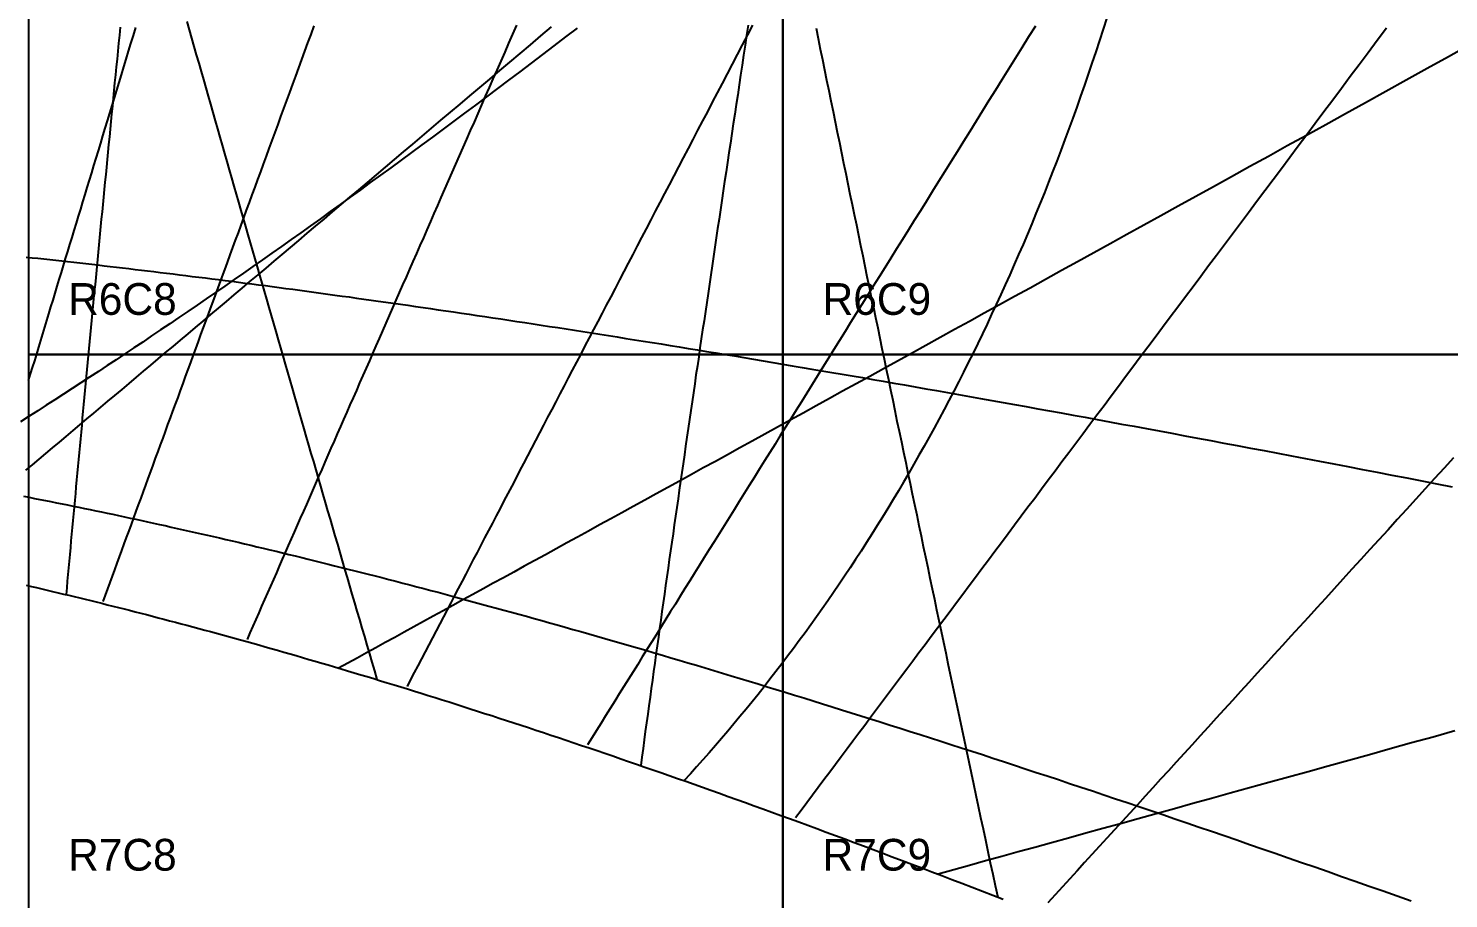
# Model space of a CAD drawing. Header units: millimetres. Extents: x -5707 to 5707, y -4531 to 2800.
# Drawn here: x 950 to 2738, y -2085 to -989 of the extents above; entities that cross this region are included whole.
import ezdxf

# ---------------------------------------------------------------- set-up
doc = ezdxf.new("R2010")
doc.units = ezdxf.units.MM
for name, color, linetype in [('ASR1', 6, 'Continuous'), ('DECL', 30, 'Continuous'), ('FAJR', 4, 'Continuous'), ('HOUR', 7, 'Continuous'), ('HOUR20', 8, 'Continuous'), ('RISE', 3, 'Continuous'), ('SET', 2, 'Continuous'), ('SLABS', 9, 'Continuous'), ('TEMP', 5, 'Continuous')]:
    doc.layers.add(name, color=color, linetype=linetype)

msp = doc.modelspace()

# ---------------------------------------------------------------- linework, layer by layer
at = {"layer": 'ASR1'}
msp.add_lwpolyline([(2307.8, -975.9), (2303.2, -990.2), (2298.6, -1004.5), (2293.9, -1018.7), (2289.2, -1032.8), (2284.5, -1046.8), (2279.7, -1060.7), (2274.9, -1074.6), (2270, -1088.4), (2265, -1102.1), (2260.1, -1115.8), (2255, -1129.3), (2250, -1142.9), (2244.9, -1156.3), (2239.7, -1169.7), (2234.5, -1182.9), (2229.3, -1196.2), (2224, -1209.3), (2218.7, -1222.4), (2213.3, -1235.4), (2207.9, -1248.3), (2202.4, -1261.2), (2196.9, -1274), (2191.3, -1286.7), (2185.7, -1299.4), (2180.1, -1312), (2174.4, -1324.5), (2168.7, -1336.9), (2162.9, -1349.3), (2157.1, -1361.6), (2151.3, -1373.9), (2145.4, -1386), (2139.5, -1398.1), (2133.5, -1410.2), (2127.5, -1422.2), (2121.4, -1434.1), (2115.3, -1445.9), (2109.1, -1457.7), (2102.9, -1469.4), (2096.7, -1481), (2090.4, -1492.6), (2084.1, -1504.1), (2077.8, -1515.5), (2071.4, -1526.9), (2065, -1538.2), (2058.5, -1549.4), (2052, -1560.6), (2045.4, -1571.7), (2038.8, -1582.7), (2032.2, -1593.7), (2025.5, -1604.6), (2018.8, -1615.4), (2012, -1626.2), (2005.2, -1636.9), (1998.4, -1647.5), (1991.5, -1658.1), (1984.6, -1668.6), (1977.7, -1679.1), (1970.7, -1689.4), (1963.6, -1699.7), (1956.6, -1710), (1949.5, -1720.2), (1942.3, -1730.3), (1935.1, -1740.4), (1927.9, -1750.4), (1920.6, -1760.3), (1913.3, -1770.1), (1906, -1779.9), (1898.6, -1789.7), (1891.2, -1799.3), (1883.7, -1809), (1876.3, -1818.5), (1868.7, -1828), (1861.2, -1837.4), (1853.6, -1846.7), (1845.9, -1856), (1838.2, -1865.2), (1830.5, -1874.4), (1822.8, -1883.5), (1815, -1892.5), (1807.2, -1901.5), (1799.3, -1910.4), (1791.4, -1919.2), (1783.5, -1928), (1775.5, -1936.7)], dxfattribs=at)
at = {"layer": 'DECL'}
for points in [[(947.2, -1277.2), (954.6, -1278), (962, -1278.8), (969.4, -1279.6), (976.9, -1280.4), (984.4, -1281.2), (991.9, -1282.1), (999.4, -1282.9), (1007, -1283.7), (1014.6, -1284.6), (1022.2, -1285.5), (1029.9, -1286.3), (1037.6, -1287.2), (1045.3, -1288.1), (1053, -1289), (1060.8, -1289.9), (1068.6, -1290.8), (1076.4, -1291.7), (1084.3, -1292.7), (1092.2, -1293.6), (1100.1, -1294.6), (1108, -1295.5), (1116, -1296.5), (1124, -1297.5), (1132.1, -1298.4), (1140.2, -1299.4), (1148.3, -1300.4), (1156.4, -1301.5), (1164.6, -1302.5), (1172.8, -1303.5), (1181.1, -1304.6), (1189.4, -1305.6), (1197.7, -1306.7), (1206, -1307.7), (1214.4, -1308.8), (1222.9, -1309.9), (1231.3, -1311), (1239.8, -1312.1), (1248.4, -1313.2), (1257, -1314.4), (1265.6, -1315.5), (1274.2, -1316.7), (1282.9, -1317.8), (1291.7, -1319), (1300.5, -1320.2), (1309.3, -1321.4), (1318.2, -1322.6), (1327.1, -1323.8), (1336, -1325), (1345, -1326.3), (1354, -1327.5), (1363.1, -1328.8), (1372.2, -1330.1), (1381.4, -1331.3), (1390.6, -1332.6), (1399.9, -1334), (1409.2, -1335.3), (1418.5, -1336.6), (1427.9, -1338), (1437.4, -1339.3), (1446.9, -1340.7), (1456.5, -1342.1), (1466.1, -1343.5), (1475.7, -1344.9), (1485.4, -1346.3), (1495.2, -1347.8), (1505, -1349.2), (1514.8, -1350.7), (1524.7, -1352.2), (1534.7, -1353.6), (1544.7, -1355.2), (1554.8, -1356.7), (1565, -1358.2), (1575.2, -1359.8), (1585.4, -1361.3), (1595.7, -1362.9), (1606.1, -1364.5), (1616.5, -1366.1), (1627, -1367.7), (1637.6, -1369.4), (1648.2, -1371), (1658.9, -1372.7), (1669.6, -1374.4), (1680.4, -1376.1), (1691.3, -1377.8), (1702.3, -1379.6), (1713.3, -1381.3), (1724.3, -1383.1), (1735.5, -1384.9), (1746.7, -1386.7), (1758, -1388.5), (1769.4, -1390.4), (1780.8, -1392.2), (1792.3, -1394.1), (1803.9, -1396), (1815.6, -1397.9), (1827.3, -1399.9), (1839.1, -1401.8), (1851, -1403.8), (1863, -1405.8), (1875, -1407.8), (1887.2, -1409.9), (1899.4, -1411.9), (1911.7, -1414), (1924.1, -1416.1), (1936.6, -1418.2), (1949.1, -1420.4), (1961.8, -1422.5), (1974.5, -1424.7), (1987.4, -1426.9), (2000.3, -1429.1), (2013.3, -1431.4), (2026.4, -1433.7), (2039.6, -1436), (2053, -1438.3), (2066.4, -1440.6), (2079.9, -1443), (2093.5, -1445.4), (2107.2, -1447.8), (2121, -1450.3), (2135, -1452.8), (2149, -1455.3), (2163.2, -1457.8), (2177.4, -1460.4), (2191.8, -1462.9), (2206.3, -1465.5), (2220.9, -1468.2), (2235.6, -1470.8), (2250.5, -1473.5), (2265.5, -1476.3), (2280.6, -1479), (2295.8, -1481.8), (2311.1, -1484.6), (2326.6, -1487.5), (2342.2, -1490.4), (2357.9, -1493.3), (2373.8, -1496.2), (2389.8, -1499.2), (2406, -1502.2), (2422.3, -1505.3), (2438.7, -1508.3), (2455.3, -1511.4), (2472.1, -1514.6), (2489, -1517.8), (2506, -1521), (2523.2, -1524.3), (2540.6, -1527.6), (2558.1, -1530.9), (2575.8, -1534.3), (2593.6, -1537.7), (2611.6, -1541.2), (2629.8, -1544.7), (2648.2, -1548.2), (2666.8, -1551.8), (2685.5, -1555.4), (2704.4, -1559.1), (2723.5, -1562.8), (2742.8, -1566.6)], [(944, -1578.5), (950.8, -1579.8), (957.7, -1581.1), (964.6, -1582.5), (971.5, -1583.9), (978.4, -1585.2), (985.4, -1586.6), (992.4, -1588), (999.4, -1589.4), (1006.4, -1590.9), (1013.5, -1592.3), (1020.5, -1593.8), (1027.7, -1595.2), (1034.8, -1596.7), (1041.9, -1598.2), (1049.1, -1599.7), (1056.3, -1601.2), (1063.6, -1602.8), (1070.8, -1604.3), (1078.1, -1605.9), (1085.4, -1607.4), (1092.8, -1609), (1100.1, -1610.6), (1107.5, -1612.3), (1115, -1613.9), (1122.4, -1615.5), (1129.9, -1617.2), (1137.4, -1618.9), (1144.9, -1620.6), (1152.5, -1622.3), (1160.1, -1624), (1167.7, -1625.7), (1175.4, -1627.5), (1183.1, -1629.2), (1190.8, -1631), (1198.6, -1632.8), (1206.4, -1634.6), (1214.2, -1636.4), (1222, -1638.3), (1229.9, -1640.1), (1237.8, -1642), (1245.8, -1643.9), (1253.8, -1645.8), (1261.8, -1647.8), (1269.9, -1649.7), (1277.9, -1651.7), (1286.1, -1653.6), (1294.2, -1655.6), (1302.4, -1657.6), (1310.7, -1659.7), (1319, -1661.7), (1327.3, -1663.8), (1335.6, -1665.9), (1344, -1668), (1352.4, -1670.1), (1360.9, -1672.2), (1369.4, -1674.4), (1378, -1676.6), (1386.5, -1678.8), (1395.2, -1681), (1403.8, -1683.2), (1412.6, -1685.5), (1421.3, -1687.8), (1430.1, -1690.1), (1439, -1692.4), (1447.8, -1694.7), (1456.8, -1697.1), (1465.8, -1699.4), (1474.8, -1701.8), (1483.8, -1704.3), (1493, -1706.7), (1502.1, -1709.2), (1511.3, -1711.7), (1520.6, -1714.2), (1529.9, -1716.7), (1539.3, -1719.3), (1548.7, -1721.9), (1558.1, -1724.5), (1567.6, -1727.1), (1577.2, -1729.7), (1586.8, -1732.4), (1596.5, -1735.1), (1606.2, -1737.8), (1616, -1740.6), (1625.8, -1743.4), (1635.7, -1746.2), (1645.6, -1749), (1655.6, -1751.8), (1665.7, -1754.7), (1675.8, -1757.6), (1686, -1760.5), (1696.2, -1763.5), (1706.5, -1766.5), (1716.9, -1769.5), (1727.3, -1772.5), (1737.8, -1775.6), (1748.3, -1778.7), (1758.9, -1781.8), (1769.6, -1785), (1780.3, -1788.2), (1791.1, -1791.4), (1802, -1794.6), (1813, -1797.9), (1824, -1801.2), (1835, -1804.6), (1846.2, -1807.9), (1857.4, -1811.4), (1868.7, -1814.8), (1880.1, -1818.3), (1891.6, -1821.8), (1903.1, -1825.3), (1914.7, -1828.9), (1926.4, -1832.5), (1938.1, -1836.1), (1950, -1839.8), (1961.9, -1843.5), (1973.9, -1847.3), (1986, -1851.1), (1998.1, -1854.9), (2010.4, -1858.8), (2022.7, -1862.7), (2035.2, -1866.6), (2047.7, -1870.6), (2060.3, -1874.6), (2073, -1878.7), (2085.8, -1882.8), (2098.7, -1886.9), (2111.6, -1891.1), (2124.7, -1895.3), (2137.9, -1899.6), (2151.2, -1903.9), (2164.5, -1908.3), (2178, -1912.7), (2191.6, -1917.1), (2205.3, -1921.6), (2219.1, -1926.2), (2233, -1930.8), (2247, -1935.4), (2261.1, -1940.1), (2275.4, -1944.9), (2289.7, -1949.6), (2304.2, -1954.5), (2318.8, -1959.4), (2333.5, -1964.3), (2348.3, -1969.3), (2363.2, -1974.4), (2378.3, -1979.5), (2393.5, -1984.7), (2408.8, -1989.9), (2424.3, -1995.2), (2439.9, -2000.5), (2455.6, -2005.9), (2471.5, -2011.4), (2487.5, -2016.9), (2503.6, -2022.4), (2519.9, -2028.1), (2536.4, -2033.8), (2553, -2039.6), (2569.7, -2045.4), (2586.6, -2051.3), (2603.6, -2057.3), (2620.8, -2063.3), (2638.2, -2069.4), (2655.7, -2075.6), (2673.4, -2081.9), (2691.3, -2088.2)], [(947, -1690.6), (953.7, -1692.1), (960.4, -1693.6), (967.1, -1695.2), (973.8, -1696.8), (980.5, -1698.4), (987.3, -1700), (994.1, -1701.6), (1000.9, -1703.2), (1007.8, -1704.9), (1014.6, -1706.5), (1021.5, -1708.2), (1028.4, -1709.9), (1035.3, -1711.6), (1042.3, -1713.3), (1049.3, -1715.1), (1056.3, -1716.8), (1063.3, -1718.6), (1070.4, -1720.4), (1077.5, -1722.1), (1084.6, -1724), (1091.7, -1725.8), (1098.9, -1727.6), (1106.1, -1729.5), (1113.3, -1731.4), (1120.5, -1733.3), (1127.8, -1735.2), (1135.1, -1737.1), (1142.4, -1739), (1149.7, -1741), (1157.1, -1743), (1164.5, -1744.9), (1172, -1747), (1179.4, -1749), (1186.9, -1751), (1194.5, -1753.1), (1202, -1755.2), (1209.6, -1757.3), (1217.2, -1759.4), (1224.9, -1761.5), (1232.6, -1763.7), (1240.3, -1765.8), (1248, -1768), (1255.8, -1770.2), (1263.6, -1772.4), (1271.5, -1774.7), (1279.4, -1777), (1287.3, -1779.2), (1295.2, -1781.5), (1303.2, -1783.9), (1311.2, -1786.2), (1319.3, -1788.6), (1327.4, -1791), (1335.5, -1793.4), (1343.7, -1795.8), (1351.9, -1798.2), (1360.1, -1800.7), (1368.4, -1803.2), (1376.7, -1805.7), (1385.1, -1808.2), (1393.4, -1810.8), (1401.9, -1813.4), (1410.4, -1816), (1418.9, -1818.6), (1427.4, -1821.2), (1436, -1823.9), (1444.7, -1826.6), (1453.4, -1829.3), (1462.1, -1832), (1470.8, -1834.8), (1479.7, -1837.6), (1488.5, -1840.4), (1497.4, -1843.2), (1506.4, -1846.1), (1515.4, -1849), (1524.4, -1851.9), (1533.5, -1854.8), (1542.6, -1857.8), (1551.8, -1860.8), (1561.1, -1863.8), (1570.3, -1866.9), (1579.7, -1869.9), (1589.1, -1873), (1598.5, -1876.2), (1608, -1879.3), (1617.5, -1882.5), (1627.1, -1885.7), (1636.7, -1888.9), (1646.4, -1892.2), (1656.2, -1895.5), (1666, -1898.8), (1675.9, -1902.2), (1685.8, -1905.6), (1695.8, -1909), (1705.8, -1912.5), (1715.9, -1915.9), (1726.1, -1919.5), (1736.3, -1923), (1746.5, -1926.6), (1756.9, -1930.2), (1767.3, -1933.9), (1777.7, -1937.5), (1788.3, -1941.3), (1798.9, -1945), (1809.5, -1948.8), (1820.3, -1952.6), (1831, -1956.5), (1841.9, -1960.4), (1852.8, -1964.3), (1863.8, -1968.3), (1874.9, -1972.3), (1886, -1976.3), (1897.3, -1980.4), (1908.5, -1984.5), (1919.9, -1988.7), (1931.3, -1992.9), (1942.9, -1997.1), (1954.4, -2001.4), (1966.1, -2005.7), (1977.9, -2010.1), (1989.7, -2014.5), (2001.6, -2018.9), (2013.6, -2023.4), (2025.7, -2028), (2037.8, -2032.6), (2050.1, -2037.2), (2062.4, -2041.9), (2074.8, -2046.6), (2087.4, -2051.4), (2100, -2056.2), (2112.7, -2061), (2125.4, -2065.9), (2138.3, -2070.9), (2151.3, -2075.9), (2164.4, -2081), (2177.6, -2086.1)]]:
    msp.add_lwpolyline(points, dxfattribs=at)
at = {"layer": 'FAJR'}
msp.add_lwpolyline([(1641, -988.7), (1626.3, -999.9), (1611.7, -1011.1), (1597.3, -1022.1), (1582.9, -1033), (1568.7, -1043.8), (1554.6, -1054.5), (1540.6, -1065), (1526.7, -1075.5), (1512.9, -1085.8), (1499.3, -1096), (1485.7, -1106.1), (1472.2, -1116.2), (1458.8, -1126.1), (1445.6, -1135.9), (1432.4, -1145.6), (1419.3, -1155.2), (1406.3, -1164.7), (1393.4, -1174.2), (1380.5, -1183.5), (1367.8, -1192.8), (1355.1, -1201.9), (1342.6, -1211), (1330.1, -1220), (1317.6, -1228.9), (1305.3, -1237.7), (1293, -1246.5), (1280.8, -1255.1), (1268.6, -1263.7), (1256.6, -1272.2), (1244.6, -1280.7), (1232.6, -1289), (1220.8, -1297.3), (1208.9, -1305.6), (1197.2, -1313.7), (1185.5, -1321.8), (1173.9, -1329.8), (1162.3, -1337.8), (1150.8, -1345.7), (1139.3, -1353.5), (1127.9, -1361.2), (1116.5, -1368.9), (1105.2, -1376.6), (1093.9, -1384.2), (1082.6, -1391.7), (1071.5, -1399.1), (1060.3, -1406.6), (1049.2, -1413.9), (1038.2, -1421.2), (1027.1, -1428.5), (1016.1, -1435.7), (1005.2, -1442.8), (994.3, -1449.9), (983.4, -1456.9), (972.5, -1463.9), (961.7, -1470.9), (950.9, -1477.8), (940.2, -1484.6)], dxfattribs=at)
at = {"layer": 'HOUR'}
for points in [[(1084.8, -988), (1081.8, -998.1), (1078.7, -1008.1), (1075.7, -1018), (1072.7, -1027.9), (1069.7, -1037.8), (1066.7, -1047.6), (1063.8, -1057.4), (1060.8, -1067.1), (1057.9, -1076.7), (1055, -1086.3), (1052.1, -1095.9), (1049.2, -1105.5), (1046.3, -1114.9), (1043.4, -1124.4), (1040.6, -1133.8), (1037.7, -1143.2), (1034.9, -1152.5), (1032.1, -1161.8), (1029.3, -1171), (1026.5, -1180.2), (1023.7, -1189.4), (1020.9, -1198.5), (1018.2, -1207.6), (1015.4, -1216.7), (1012.7, -1225.7), (1010, -1234.7), (1007.3, -1243.6), (1004.6, -1252.5), (1001.9, -1261.4), (999.2, -1270.3), (996.5, -1279.1), (993.8, -1287.9), (991.2, -1296.6), (988.5, -1305.3), (985.9, -1314), (983.3, -1322.7), (980.7, -1331.3), (978, -1339.9), (975.4, -1348.5), (972.8, -1357), (970.3, -1365.6), (967.7, -1374), (965.1, -1382.5), (962.6, -1390.9), (960, -1399.4), (957.5, -1407.7), (954.9, -1416.1), (952.4, -1424.4), (949.9, -1432.7)], [(1861.8, -985.1), (1855.3, -997.5), (1848.9, -1009.9), (1842.5, -1022.1), (1836.1, -1034.3), (1829.8, -1046.4), (1823.5, -1058.4), (1817.3, -1070.4), (1811.1, -1082.3), (1804.9, -1094.1), (1798.8, -1105.8), (1792.7, -1117.5), (1786.6, -1129.1), (1780.6, -1140.6), (1774.6, -1152.1), (1768.7, -1163.5), (1762.7, -1174.8), (1756.9, -1186.1), (1751, -1197.3), (1745.2, -1208.4), (1739.4, -1219.5), (1733.6, -1230.5), (1727.9, -1241.5), (1722.2, -1252.4), (1716.6, -1263.2), (1710.9, -1274), (1705.3, -1284.7), (1699.8, -1295.4), (1694.2, -1306), (1688.7, -1316.6), (1683.2, -1327.1), (1677.7, -1337.6), (1672.3, -1348), (1666.9, -1358.3), (1661.5, -1368.6), (1656.1, -1378.9), (1650.8, -1389.1), (1645.5, -1399.3), (1640.2, -1409.4), (1634.9, -1419.5), (1629.7, -1429.5), (1624.5, -1439.5), (1619.3, -1449.5), (1614.1, -1459.4), (1609, -1469.2), (1603.8, -1479), (1598.7, -1488.8), (1593.7, -1498.5), (1588.6, -1508.2), (1583.6, -1517.9), (1578.5, -1527.5), (1573.5, -1537.1), (1568.5, -1546.6), (1563.6, -1556.1), (1558.6, -1565.6), (1553.7, -1575), (1548.8, -1584.4), (1543.9, -1593.8), (1539.1, -1603.1), (1534.2, -1612.4), (1529.4, -1621.6), (1524.5, -1630.9), (1519.7, -1640), (1515, -1649.2), (1510.2, -1658.3), (1505.4, -1667.4), (1500.7, -1676.5), (1496, -1685.6), (1491.3, -1694.6), (1486.6, -1703.6), (1481.9, -1712.5), (1477.2, -1721.4), (1472.6, -1730.3), (1468, -1739.2), (1463.3, -1748.1), (1458.7, -1756.9), (1454.1, -1765.7), (1449.5, -1774.4), (1445, -1783.2), (1440.4, -1791.9), (1435.9, -1800.6), (1431.3, -1809.3), (1426.8, -1818)], [(2744.6, -1529.9), (2732.6, -1543.1), (2720.6, -1556.3), (2708.7, -1569.3), (2696.9, -1582.3), (2685.2, -1595.1), (2673.6, -1607.9), (2662, -1620.6), (2650.5, -1633.2), (2639.1, -1645.7), (2627.8, -1658.1), (2616.5, -1670.5), (2605.3, -1682.8), (2594.2, -1695), (2583.2, -1707.1), (2572.2, -1719.1), (2561.3, -1731.1), (2550.5, -1743), (2539.7, -1754.8), (2529, -1766.6), (2518.3, -1778.2), (2507.8, -1789.8), (2497.2, -1801.4), (2486.8, -1812.9), (2476.4, -1824.3), (2466.1, -1835.6), (2455.8, -1846.9), (2445.6, -1858.1), (2435.4, -1869.3), (2425.3, -1880.3), (2415.2, -1891.4), (2405.2, -1902.3), (2395.3, -1913.3), (2385.4, -1924.1), (2375.6, -1934.9), (2365.8, -1945.6), (2356, -1956.3), (2346.4, -1967), (2336.7, -1977.5), (2327.1, -1988.1), (2317.6, -1998.5), (2308.1, -2009), (2298.6, -2019.3), (2289.2, -2029.6), (2279.9, -2039.9), (2270.6, -2050.1), (2261.3, -2060.3), (2252, -2070.4), (2242.9, -2080.5), (2233.7, -2090.6)]]:
    msp.add_lwpolyline(points, dxfattribs=at)
at = {"layer": 'HOUR20'}
for points in [[(1309.4, -986.1), (1305.5, -996.8), (1301.6, -1007.4), (1297.8, -1017.9), (1293.9, -1028.4), (1290.1, -1038.8), (1286.3, -1049.2), (1282.5, -1059.5), (1278.8, -1069.8), (1275, -1080), (1271.3, -1090.2), (1267.6, -1100.3), (1263.9, -1110.4), (1260.2, -1120.4), (1256.6, -1130.4), (1252.9, -1140.3), (1249.3, -1150.2), (1245.7, -1160), (1242.1, -1169.8), (1238.5, -1179.5), (1235, -1189.2), (1231.4, -1198.9), (1227.9, -1208.5), (1224.4, -1218), (1220.9, -1227.6), (1217.4, -1237), (1214, -1246.5), (1210.5, -1255.9), (1207.1, -1265.3), (1203.7, -1274.6), (1200.3, -1283.9), (1196.9, -1293.1), (1193.5, -1302.3), (1190.1, -1311.5), (1186.8, -1320.7), (1183.5, -1329.8), (1180.1, -1338.8), (1176.8, -1347.9), (1173.5, -1356.9), (1170.2, -1365.9), (1166.9, -1374.8), (1163.7, -1383.7), (1160.4, -1392.6), (1157.2, -1401.4), (1154, -1410.2), (1150.7, -1419), (1147.5, -1427.8), (1144.3, -1436.5), (1141.1, -1445.2), (1138, -1453.9), (1134.8, -1462.5), (1131.6, -1471.1), (1128.5, -1479.7), (1125.3, -1488.3), (1122.2, -1496.8), (1119.1, -1505.3), (1116, -1513.8), (1112.9, -1522.3), (1109.8, -1530.7), (1106.7, -1539.2), (1103.6, -1547.5), (1100.5, -1555.9), (1097.5, -1564.3), (1094.4, -1572.6), (1091.4, -1580.9), (1088.3, -1589.2), (1085.3, -1597.4), (1082.3, -1605.7), (1079.3, -1613.9), (1076.3, -1622.1), (1073.3, -1630.3), (1070.3, -1638.5), (1067.3, -1646.6), (1064.3, -1654.7), (1061.3, -1662.9), (1058.4, -1671), (1055.4, -1679), (1052.5, -1687.1), (1049.5, -1695.1), (1046.6, -1703.2), (1043.6, -1711.2)], [(1564.6, -985.1), (1559.6, -996.5), (1554.6, -1007.9), (1549.7, -1019.2), (1544.8, -1030.4), (1539.9, -1041.6), (1535, -1052.7), (1530.2, -1063.7), (1525.3, -1074.7), (1520.6, -1085.6), (1515.8, -1096.5), (1511.1, -1107.3), (1506.3, -1118), (1501.7, -1128.7), (1497, -1139.4), (1492.4, -1149.9), (1487.8, -1160.4), (1483.2, -1170.9), (1478.6, -1181.3), (1474.1, -1191.7), (1469.5, -1202), (1465, -1212.2), (1460.6, -1222.5), (1456.1, -1232.6), (1451.7, -1242.7), (1447.3, -1252.8), (1442.9, -1262.8), (1438.5, -1272.8), (1434.2, -1282.7), (1429.8, -1292.6), (1425.5, -1302.4), (1421.2, -1312.2), (1416.9, -1321.9), (1412.7, -1331.7), (1408.4, -1341.3), (1404.2, -1350.9), (1400, -1360.5), (1395.8, -1370.1), (1391.7, -1379.6), (1387.5, -1389), (1383.4, -1398.5), (1379.3, -1407.9), (1375.2, -1417.2), (1371.1, -1426.5), (1367, -1435.8), (1363, -1445.1), (1358.9, -1454.3), (1354.9, -1463.5), (1350.9, -1472.6), (1346.9, -1481.7), (1342.9, -1490.8), (1338.9, -1499.8), (1335, -1508.9), (1331, -1517.8), (1327.1, -1526.8), (1323.2, -1535.7), (1319.3, -1544.6), (1315.4, -1553.5), (1311.5, -1562.3), (1307.7, -1571.1), (1303.8, -1579.9), (1300, -1588.7), (1296.2, -1597.4), (1292.3, -1606.1), (1288.5, -1614.8), (1284.7, -1623.5), (1281, -1632.1), (1277.2, -1640.7), (1273.4, -1649.3), (1269.7, -1657.8), (1265.9, -1666.4), (1262.2, -1674.9), (1258.5, -1683.4), (1254.8, -1691.8), (1251, -1700.3), (1247.4, -1708.7), (1243.7, -1717.1), (1240, -1725.5), (1236.3, -1733.9), (1232.7, -1742.2), (1229, -1750.5), (1225.4, -1758.9)], [(2218, -986.3), (2209.5, -1000), (2201, -1013.6), (2192.6, -1027.1), (2184.2, -1040.5), (2175.9, -1053.9), (2167.7, -1067.1), (2159.5, -1080.2), (2151.4, -1093.2), (2143.3, -1106.2), (2135.3, -1119), (2127.4, -1131.8), (2119.5, -1144.5), (2111.6, -1157.1), (2103.8, -1169.6), (2096.1, -1182.1), (2088.4, -1194.4), (2080.7, -1206.7), (2073.1, -1218.9), (2065.5, -1231.1), (2058, -1243.1), (2050.6, -1255.1), (2043.1, -1267), (2035.8, -1278.8), (2028.4, -1290.6), (2021.2, -1302.3), (2013.9, -1313.9), (2006.7, -1325.5), (1999.5, -1337), (1992.4, -1348.4), (1985.3, -1359.8), (1978.3, -1371.1), (1971.3, -1382.3), (1964.3, -1393.5), (1957.4, -1404.6), (1950.5, -1415.7), (1943.7, -1426.7), (1936.8, -1437.6), (1930.1, -1448.5), (1923.3, -1459.4), (1916.6, -1470.1), (1909.9, -1480.8), (1903.3, -1491.5), (1896.7, -1502.1), (1890.1, -1512.7), (1883.5, -1523.2), (1877, -1533.7), (1870.5, -1544.1), (1864.1, -1554.4), (1857.7, -1564.8), (1851.3, -1575), (1844.9, -1585.2), (1838.6, -1595.4), (1832.3, -1605.5), (1826, -1615.6), (1819.7, -1625.7), (1813.5, -1635.7), (1807.3, -1645.6), (1801.1, -1655.5), (1795, -1665.4), (1788.8, -1675.2), (1782.7, -1685), (1776.7, -1694.8), (1770.6, -1704.5), (1764.6, -1714.2), (1758.6, -1723.8), (1752.6, -1733.4), (1746.6, -1743), (1740.7, -1752.5), (1734.8, -1762), (1728.9, -1771.4), (1723, -1780.8), (1717.2, -1790.2), (1711.4, -1799.6), (1705.6, -1808.9), (1699.8, -1818.2), (1694, -1827.5), (1688.3, -1836.7), (1682.5, -1845.9), (1676.8, -1855.1), (1671.1, -1864.2), (1665.4, -1873.3), (1659.8, -1882.4), (1654.1, -1891.4)], [(2660, -989.1), (2648.5, -1004.5), (2637.1, -1019.8), (2625.8, -1034.9), (2614.5, -1049.9), (2603.4, -1064.8), (2592.3, -1079.6), (2581.3, -1094.3), (2570.4, -1108.8), (2559.6, -1123.3), (2548.9, -1137.6), (2538.3, -1151.8), (2527.7, -1165.9), (2517.3, -1179.9), (2506.9, -1193.8), (2496.5, -1207.6), (2486.3, -1221.3), (2476.1, -1234.9), (2466, -1248.4), (2456, -1261.8), (2446, -1275.1), (2436.1, -1288.3), (2426.3, -1301.5), (2416.6, -1314.5), (2406.9, -1327.4), (2397.2, -1340.3), (2387.7, -1353.1), (2378.2, -1365.8), (2368.8, -1378.4), (2359.4, -1390.9), (2350.1, -1403.3), (2340.8, -1415.7), (2331.6, -1428), (2322.5, -1440.2), (2313.4, -1452.3), (2304.4, -1464.4), (2295.4, -1476.4), (2286.5, -1488.3), (2277.7, -1500.1), (2268.9, -1511.9), (2260.1, -1523.6), (2251.4, -1535.2), (2242.7, -1546.8), (2234.1, -1558.3), (2225.6, -1569.7), (2217.1, -1581.1), (2208.6, -1592.4), (2200.2, -1603.6), (2191.8, -1614.8), (2183.5, -1625.9), (2175.2, -1637), (2167, -1648), (2158.8, -1659), (2150.7, -1669.9), (2142.5, -1680.7), (2134.5, -1691.5), (2126.5, -1702.2), (2118.5, -1712.9), (2110.5, -1723.5), (2102.6, -1734.1), (2094.7, -1744.6), (2086.9, -1755), (2079.1, -1765.5), (2071.4, -1775.8), (2063.6, -1786.2), (2055.9, -1796.4), (2048.3, -1806.7), (2040.7, -1816.8), (2033.1, -1827), (2025.5, -1837.1), (2018, -1847.1), (2010.5, -1857.1), (2003.1, -1867.1), (1995.7, -1877), (1988.3, -1886.9), (1980.9, -1896.7), (1973.6, -1906.5), (1966.3, -1916.3), (1959, -1926), (1951.7, -1935.7), (1944.5, -1945.3), (1937.3, -1954.9), (1930.2, -1964.5), (1923, -1974.1), (1915.9, -1983.6)]]:
    msp.add_lwpolyline(points, dxfattribs=at)
at = {"layer": 'RISE'}
for points in [[(1608.1, -987.3), (1594.8, -998.5), (1581.7, -1009.7), (1568.7, -1020.7), (1555.8, -1031.6), (1543.1, -1042.3), (1530.5, -1053), (1518, -1063.6), (1505.6, -1074.1), (1493.3, -1084.5), (1481.2, -1094.7), (1469.1, -1104.9), (1457.2, -1115), (1445.4, -1125), (1433.7, -1134.9), (1422.1, -1144.7), (1410.6, -1154.4), (1399.2, -1164.1), (1387.8, -1173.7), (1376.6, -1183.1), (1365.5, -1192.5), (1354.5, -1201.9), (1343.5, -1211.1), (1332.7, -1220.3), (1321.9, -1229.4), (1311.2, -1238.4), (1300.6, -1247.3), (1290.1, -1256.2), (1279.7, -1265), (1269.3, -1273.8), (1259, -1282.4), (1248.8, -1291.1), (1238.7, -1299.6), (1228.6, -1308.1), (1218.6, -1316.5), (1208.7, -1324.9), (1198.9, -1333.2), (1189.1, -1341.4), (1179.4, -1349.6), (1169.7, -1357.8), (1160.1, -1365.8), (1150.6, -1373.9), (1141.2, -1381.8), (1131.8, -1389.8), (1122.4, -1397.6), (1113.1, -1405.5), (1103.9, -1413.2), (1094.7, -1421), (1085.6, -1428.6), (1076.5, -1436.3), (1067.5, -1443.9), (1058.6, -1451.4), (1049.7, -1458.9), (1040.8, -1466.3), (1032, -1473.8), (1023.2, -1481.1), (1014.5, -1488.5), (1005.8, -1495.8), (997.2, -1503), (988.6, -1510.2), (980.1, -1517.4), (971.6, -1524.6), (963.1, -1531.7), (954.7, -1538.7), (946.3, -1545.8)], [(2765.2, -1010), (2738.1, -1025.1), (2711.3, -1039.9), (2685, -1054.4), (2659.1, -1068.8), (2633.5, -1082.9), (2608.4, -1096.8), (2583.6, -1110.5), (2559.2, -1124), (2535.1, -1137.3), (2511.4, -1150.4), (2488, -1163.3), (2465, -1176.1), (2442.3, -1188.6), (2419.8, -1201), (2397.7, -1213.2), (2375.9, -1225.3), (2354.4, -1237.1), (2333.2, -1248.9), (2312.2, -1260.5), (2291.5, -1271.9), (2271.1, -1283.2), (2250.9, -1294.3), (2230.9, -1305.3), (2211.3, -1316.2), (2191.8, -1326.9), (2172.6, -1337.5), (2153.6, -1348), (2134.9, -1358.3), (2116.3, -1368.5), (2098, -1378.6), (2079.9, -1388.6), (2062, -1398.5), (2044.3, -1408.3), (2026.8, -1417.9), (2009.4, -1427.5), (1992.3, -1436.9), (1975.3, -1446.2), (1958.6, -1455.5), (1942, -1464.6), (1925.5, -1473.7), (1909.3, -1482.6), (1893.2, -1491.5), (1877.2, -1500.3), (1861.5, -1509), (1845.8, -1517.6), (1830.4, -1526.1), (1815, -1534.5), (1799.8, -1542.8), (1784.8, -1551.1), (1769.9, -1559.3), (1755.1, -1567.4), (1740.5, -1575.5), (1726, -1583.4), (1711.6, -1591.3), (1697.4, -1599.2), (1683.3, -1606.9), (1669.3, -1614.6), (1655.4, -1622.3), (1641.6, -1629.8), (1628, -1637.3), (1614.4, -1644.8), (1601, -1652.1), (1587.7, -1659.4), (1574.4, -1666.7), (1561.3, -1673.9), (1548.3, -1681.1), (1535.4, -1688.1), (1522.6, -1695.2), (1509.8, -1702.2), (1497.2, -1709.1), (1484.6, -1716), (1472.2, -1722.8), (1459.8, -1729.6), (1447.5, -1736.3), (1435.3, -1743), (1423.2, -1749.6), (1411.2, -1756.2), (1399.2, -1762.8), (1387.4, -1769.3), (1375.6, -1775.7), (1363.8, -1782.2), (1352.2, -1788.5), (1340.6, -1794.9)], [(2746.2, -1874.1), (2718.7, -1881.7), (2691.6, -1889.2), (2664.9, -1896.7), (2638.5, -1904), (2612.5, -1911.2), (2586.8, -1918.3), (2561.5, -1925.4), (2536.5, -1932.3), (2511.8, -1939.1), (2487.4, -1945.9), (2463.4, -1952.6), (2439.7, -1959.1), (2416.2, -1965.6), (2393, -1972.1), (2370.1, -1978.4), (2347.5, -1984.7), (2325.2, -1990.9), (2303.1, -1997), (2281.3, -2003), (2259.7, -2009), (2238.3, -2014.9), (2217.3, -2020.7), (2196.4, -2026.5), (2175.7, -2032.2), (2155.3, -2037.8), (2135.1, -2043.4), (2115.1, -2048.9), (2095.4, -2054.4)]]:
    msp.add_lwpolyline(points, dxfattribs=at)
at = {"layer": 'SET'}
for points in [[(1149.5, -980.5), (1152.5, -991), (1155.5, -1001.5), (1158.5, -1012), (1161.4, -1022.4), (1164.4, -1032.9), (1167.4, -1043.3), (1170.4, -1053.7), (1173.3, -1064.1), (1176.3, -1074.4), (1179.2, -1084.8), (1182.2, -1095.2), (1185.1, -1105.5), (1188.1, -1115.8), (1191, -1126.1), (1194, -1136.4), (1196.9, -1146.7), (1199.9, -1156.9), (1202.8, -1167.2), (1205.7, -1177.4), (1208.7, -1187.7), (1211.6, -1197.9), (1214.5, -1208.1), (1217.5, -1218.4), (1220.4, -1228.6), (1223.3, -1238.8), (1226.3, -1249), (1229.2, -1259.2), (1232.1, -1269.3), (1235, -1279.5), (1238, -1289.7), (1240.9, -1299.9), (1243.8, -1310.1), (1246.8, -1320.2), (1249.7, -1330.4), (1252.6, -1340.6), (1255.6, -1350.8), (1258.5, -1361), (1261.4, -1371.1), (1264.4, -1381.3), (1267.3, -1391.5), (1270.2, -1401.7), (1273.2, -1411.9), (1276.1, -1422.1), (1279.1, -1432.3), (1282, -1442.5), (1285, -1452.7), (1288, -1463), (1290.9, -1473.2), (1293.9, -1483.4), (1296.9, -1493.7), (1299.8, -1504), (1302.8, -1514.2), (1305.8, -1524.5), (1308.8, -1534.8), (1311.8, -1545.1), (1314.8, -1555.5), (1317.8, -1565.8), (1320.8, -1576.2), (1323.8, -1586.5), (1326.8, -1596.9), (1329.9, -1607.3), (1332.9, -1617.8), (1335.9, -1628.2), (1339, -1638.7), (1342, -1649.2), (1345.1, -1659.7), (1348.2, -1670.2), (1351.2, -1680.7), (1354.3, -1691.3), (1357.4, -1701.9), (1360.5, -1712.5), (1363.6, -1723.2), (1366.7, -1733.8), (1369.9, -1744.5), (1373, -1755.3), (1376.1, -1766), (1379.3, -1776.8), (1382.5, -1787.6), (1385.6, -1798.5), (1388.8, -1809.4)], [(1941.8, -988.9), (1944.4, -1002), (1947.1, -1015.2), (1949.8, -1028.3), (1952.5, -1041.4), (1955.1, -1054.5), (1957.8, -1067.6), (1960.5, -1080.6), (1963.2, -1093.7), (1965.8, -1106.7), (1968.5, -1119.8), (1971.2, -1132.8), (1973.9, -1145.8), (1976.5, -1158.8), (1979.2, -1171.8), (1981.9, -1184.8), (1984.5, -1197.8), (1987.2, -1210.8), (1989.9, -1223.8), (1992.6, -1236.8), (1995.2, -1249.7), (1997.9, -1262.7), (2000.6, -1275.7), (2003.3, -1288.6), (2005.9, -1301.6), (2008.6, -1314.6), (2011.3, -1327.6), (2014, -1340.5), (2016.7, -1353.5), (2019.4, -1366.5), (2022.1, -1379.5), (2024.8, -1392.5), (2027.5, -1405.5), (2030.2, -1418.5), (2032.9, -1431.5), (2035.6, -1444.5), (2038.3, -1457.6), (2041, -1470.6), (2043.7, -1483.7), (2046.5, -1496.7), (2049.2, -1509.8), (2051.9, -1522.9), (2054.7, -1536), (2057.4, -1549.2), (2060.2, -1562.3), (2062.9, -1575.5), (2065.7, -1588.7), (2068.5, -1601.9), (2071.2, -1615.1), (2074, -1628.3), (2076.8, -1641.6), (2079.6, -1654.9), (2082.4, -1668.2), (2085.2, -1681.5), (2088, -1694.9), (2090.8, -1708.2), (2093.6, -1721.7), (2096.5, -1735.1), (2099.3, -1748.6), (2102.2, -1762.1), (2105, -1775.6), (2107.9, -1789.2), (2110.8, -1802.8), (2113.6, -1816.4), (2116.5, -1830.1), (2119.4, -1843.8), (2122.4, -1857.5), (2125.3, -1871.3), (2128.2, -1885.1), (2131.2, -1899), (2134.1, -1912.9), (2137.1, -1926.8), (2140, -1940.8), (2143, -1954.8), (2146, -1968.9), (2149, -1983), (2152.1, -1997.2), (2155.1, -2011.4), (2158.1, -2025.7), (2161.2, -2040), (2164.3, -2054.4), (2167.4, -2068.9), (2170.5, -2083.3)]]:
    msp.add_lwpolyline(points, dxfattribs=at)
at = {"layer": 'SLABS'}
for points in [[(950, -1400), (1900, -1400), (1900, -700), (950, -700)], [(1900, -1400), (2850, -1400), (2850, -700), (1900, -700)], [(950, -2100), (1900, -2100), (1900, -1400), (950, -1400)], [(1900, -2100), (2850, -2100), (2850, -1400), (1900, -1400)]]:
    msp.add_lwpolyline(points, close=True, dxfattribs=at)
at = {"layer": 'TEMP'}
for points in [[(1065.5, -987.7), (1064.5, -997.8), (1063.5, -1007.9), (1062.6, -1017.9), (1061.6, -1027.9), (1060.6, -1037.8), (1059.6, -1047.7), (1058.6, -1057.6), (1057.7, -1067.5), (1056.7, -1077.2), (1055.8, -1087), (1054.8, -1096.7), (1053.9, -1106.4), (1052.9, -1116.1), (1052, -1125.7), (1051, -1135.3), (1050.1, -1144.9), (1049.2, -1154.4), (1048.2, -1163.9), (1047.3, -1173.3), (1046.4, -1182.8), (1045.5, -1192.2), (1044.6, -1201.6), (1043.7, -1210.9), (1042.7, -1220.2), (1041.8, -1229.5), (1040.9, -1238.8), (1040.1, -1248), (1039.2, -1257.2), (1038.3, -1266.4), (1037.4, -1275.5), (1036.5, -1284.7), (1035.6, -1293.8), (1034.8, -1302.9), (1033.9, -1311.9), (1033, -1321), (1032.1, -1330), (1031.3, -1339), (1030.4, -1347.9), (1029.6, -1356.9), (1028.7, -1365.8), (1027.9, -1374.7), (1027, -1383.6), (1026.2, -1392.5), (1025.3, -1401.3), (1024.5, -1410.2), (1023.7, -1419), (1022.8, -1427.8), (1022, -1436.6), (1021.2, -1445.3), (1020.3, -1454.1), (1019.5, -1462.8), (1018.7, -1471.5), (1017.9, -1480.2), (1017.1, -1488.9), (1016.3, -1497.6), (1015.4, -1506.2), (1014.6, -1514.9), (1013.8, -1523.5), (1013, -1532.1), (1012.2, -1540.7), (1011.4, -1549.3), (1010.6, -1557.9), (1009.9, -1566.5), (1009.1, -1575), (1008.3, -1583.6), (1007.5, -1592.1), (1006.7, -1600.7), (1005.9, -1609.2), (1005.2, -1617.7), (1004.4, -1626.2), (1003.6, -1634.7), (1002.8, -1643.2), (1002.1, -1651.7), (1001.3, -1660.1), (1000.5, -1668.6), (999.8, -1677.1), (999, -1685.5), (998.3, -1694), (997.5, -1702.4)], [(1856.3, -985.3), (1854.4, -997.9), (1852.5, -1010.5), (1850.6, -1023.1), (1848.7, -1035.6), (1846.8, -1048), (1845, -1060.4), (1843.1, -1072.8), (1841.3, -1085.1), (1839.4, -1097.3), (1837.6, -1109.5), (1835.8, -1121.7), (1833.9, -1133.9), (1832.1, -1145.9), (1830.3, -1158), (1828.5, -1170), (1826.7, -1182), (1824.9, -1193.9), (1823.2, -1205.8), (1821.4, -1217.7), (1819.6, -1229.5), (1817.9, -1241.3), (1816.1, -1253), (1814.4, -1264.8), (1812.7, -1276.5), (1810.9, -1288.1), (1809.2, -1299.7), (1807.5, -1311.3), (1805.8, -1322.9), (1804.1, -1334.4), (1802.4, -1345.9), (1800.7, -1357.4), (1799, -1368.8), (1797.3, -1380.2), (1795.6, -1391.6), (1794, -1403), (1792.3, -1414.3), (1790.6, -1425.6), (1789, -1436.9), (1787.3, -1448.2), (1785.7, -1459.4), (1784.1, -1470.6), (1782.4, -1481.8), (1780.8, -1493), (1779.2, -1504.1), (1777.6, -1515.3), (1776, -1526.4), (1774.4, -1537.5), (1772.8, -1548.5), (1771.2, -1559.6), (1769.6, -1570.6), (1768, -1581.6), (1766.4, -1592.6), (1764.8, -1603.6), (1763.3, -1614.6), (1761.7, -1625.6), (1760.1, -1636.5), (1758.6, -1647.4), (1757, -1658.3), (1755.5, -1669.2), (1753.9, -1680.1), (1752.4, -1691), (1750.8, -1701.9), (1749.3, -1712.7), (1747.8, -1723.6), (1746.3, -1734.4), (1744.7, -1745.2), (1743.2, -1756.1), (1741.7, -1766.9), (1740.2, -1777.7), (1738.7, -1788.5), (1737.2, -1799.3), (1735.7, -1810), (1734.2, -1820.8), (1732.7, -1831.6), (1731.2, -1842.4), (1729.8, -1853.1), (1728.3, -1863.9), (1726.8, -1874.7), (1725.4, -1885.4), (1723.9, -1896.2), (1722.4, -1906.9), (1721, -1917.7)]]:
    msp.add_lwpolyline(points, dxfattribs=at)

# ---------------------------------------------------------------- texts
at = {"layer": 'SLABS'}
for s, p in [('R6C8', (1000, -1350)), ('R6C9', (1950, -1350)), ('R7C8', (1000, -2050)), ('R7C9', (1950, -2050))]:
    msp.add_text(s, height=40, dxfattribs=at).set_placement(p)

doc.saveas('drawing.dxf')
